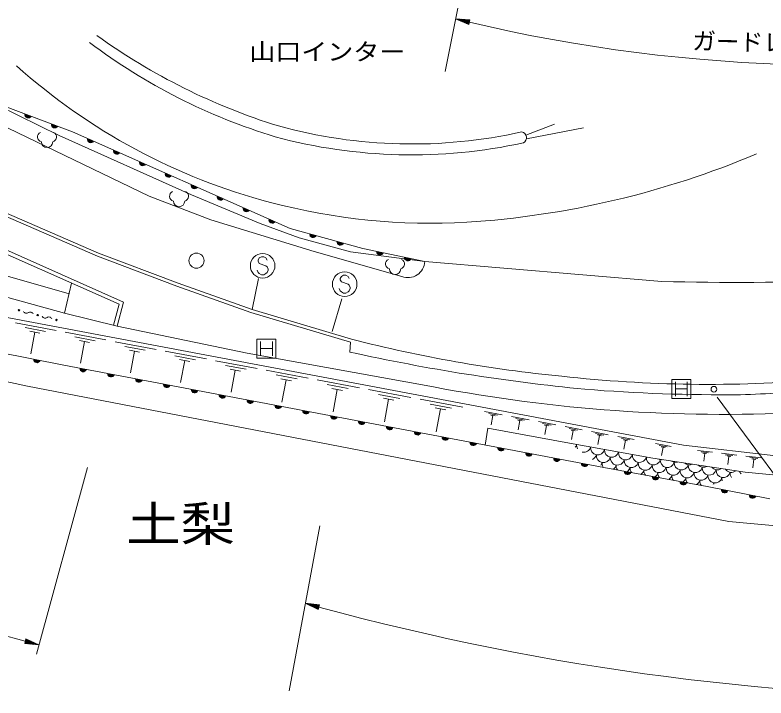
# Model space of a CAD drawing. Units: millimetres, scale not verified. Extents: x -463853 to 680000, y 20000 to 876118.
# Drawn here: x -149738 to -70304, y 759346 to 831614 of the extents above; entities that cross this region are included whole.
import ezdxf
from ezdxf.enums import TextEntityAlignment as Align

# ---------------------------------------------------------------- set-up
doc = ezdxf.new("R2010")
doc.units = ezdxf.units.MM
doc.header["$LTSCALE"] = 1000
for name, color, linetype, lineweight in [('M-BGD', 7, 'Continuous', 13), ('M-BMK-SRVR', 3, 'Continuous', 13), ('M-STR-HTXT', 7, 'Continuous', 13), ('M-STR-STRC', 7, 'Continuous', 13), ('M-STR-STRD', 7, 'Continuous', 13)]:
    doc.layers.add(name, color=color, linetype=linetype, lineweight=lineweight)
doc.layers.add('M-BMK-HTXT', color=7, linetype='Continuous')
doc.styles.add('ＭＳ ゴシック', font='')
doc.styles.get('ＭＳ ゴシック').set_extended_font_data('MS Gothic')

msp = doc.modelspace()

# ---------------------------------------------------------------- linework, layer by layer
at = {"layer": 'M-BGD'}
for p, q in [((-153070, 822794), (-145071, 818866)), ((-153070, 822794), (-143647, 819247)), ((-95693, 818889), (-92658, 820059)), ((-143647, 819247), (-120635, 809041)), ((-89614, 819667), (-95652, 818497)), ((-145071, 818866), (-131081, 812571)), ((-178810, 811947), (-144027, 802125)), ((-131081, 812571), (-123799, 809558)), ((-123799, 809558), (-119674, 808051)), ((-120635, 809041), (-112933, 806891)), ((-173157, 808047), (-144513, 800053)), ((-119674, 808051), (-114258, 806545)), ((-151423, 807075), (-138252, 801243)), ((-151574, 806705), (-138725, 801015)), ((-114258, 806545), (-106402, 805540)), ((-112933, 806891), (-106402, 805540)), ((-143763, 803246), (-144513, 800053)), ((-163847, 802111), (-79030, 786107)), ((-138725, 801015), (-139310, 798784)), ((-138252, 801243), (-138923, 798682)), ((-144513, 800053), (-138923, 798682)), ((-149674, 799030), (-145398, 798223)), ((-148658, 798543), (-146521, 798139)), ((-138923, 798682), (-125168, 795846)), ((-162046, 798059), (-144562, 794548)), ((-148178, 798157), (-147109, 797955)), ((-147643, 798056), (-148074, 795776)), ((-144430, 798040), (-140125, 797228)), ((-143408, 797550), (-141255, 797144)), ((-142924, 797162), (-141848, 796958)), ((-142386, 797060), (-142819, 794764)), ((-139157, 797045), (-134822, 796227)), ((-138128, 796552), (-135961, 796143)), ((-137641, 796161), (-136557, 795956)), ((-137099, 796058), (-137535, 793746)), ((-133855, 796045), (-129490, 795221)), ((-164195, 795680), (-148421, 792349)), ((-132818, 795548), (-130636, 795136)), ((-132328, 795154), (-131237, 794948)), ((-125168, 795846), (-105474, 792264)), ((-144562, 794548), (-87460, 783737)), ((-131782, 795051), (-132221, 792723)), ((-128522, 795039), (-124128, 794209)), ((-127479, 794538), (-125282, 794124)), ((-126985, 794142), (-125886, 793934)), ((-126436, 794038), (-126878, 791694)), ((-123160, 794027), (-118735, 793192)), ((-122110, 793523), (-119897, 793106)), ((-121612, 793124), (-120506, 792915)), ((-121059, 793019), (-121504, 790660)), ((-117768, 793009), (-113313, 792169)), ((-148421, 792349), (-74229, 778020)), ((-116710, 792502), (-114482, 792082)), ((-116209, 792100), (-115095, 791890)), ((-115652, 791995), (-116101, 789619)), ((-112345, 791986), (-107859, 791140)), ((-111280, 791476), (-109037, 791052)), ((-110776, 791071), (-109654, 790859)), ((-110215, 790965), (-110667, 788573)), ((-106892, 790957), (-102376, 790105)), ((-105820, 790443), (-103561, 790017)), ((-105312, 790036), (-104183, 789823)), ((-104747, 789929), (-105202, 787520)), ((-100068, 789670), (-98201, 789318)), ((-99625, 789457), (-98691, 789281)), ((-99415, 789289), (-98948, 789201)), ((-99182, 789245), (-99369, 788249)), ((-97207, 789130), (-95363, 788782)), ((-96769, 788920), (-95847, 788746)), ((-96562, 788754), (-96101, 788667)), ((-96331, 788710), (-96517, 787727)), ((-94369, 788594), (-92547, 788251)), ((-93936, 788387), (-93026, 788215)), ((-93731, 788223), (-93276, 788137)), ((-93504, 788180), (-93687, 787209)), ((-91553, 788063), (-89755, 787724)), ((-99720, 787906), (-100002, 786112)), ((-91071, 786314), (-99720, 787906)), ((-91126, 787859), (-90227, 787689)), ((-90924, 787696), (-90475, 787611)), ((-90699, 787654), (-90880, 786695)), ((-88761, 787536), (-86985, 787201)), ((-88339, 787334), (-87451, 787167)), ((-88140, 787174), (-87696, 787090)), ((-87918, 787132), (-88096, 786185)), ((-85991, 787014), (-84238, 786683)), ((-85575, 786814), (-84698, 786649)), ((-85378, 786656), (-84939, 786573)), ((-85159, 786615), (-85335, 785679)), ((-82259, 784710), (-91071, 786314)), ((-81979, 786257), (-80319, 785943)), ((-81585, 786068), (-80755, 785911)), ((-81398, 785918), (-80983, 785840)), ((-81191, 785879), (-81358, 784993)), ((-79030, 786107), (-69274, 784983)), ((-77536, 785533), (-75972, 785352)), ((-77157, 785383), (-76375, 785293)), ((-76973, 785256), (-76582, 785211)), ((-76778, 785234), (-76874, 784399)), ((-75011, 785241), (-73381, 785054)), ((-74616, 785086), (-73801, 784992)), ((-74425, 784954), (-74017, 784907)), ((-74221, 784930), (-74321, 784061)), ((-72421, 784943), (-70725, 784747)), ((-72517, 783233), (-82259, 784710)), ((-72010, 784781), (-71162, 784683)), ((-71811, 784643), (-71387, 784594)), ((-71599, 784619), (-71703, 783714)), ((-87460, 783737), (-76532, 781714)), ((-67960, 782815), (-72517, 783233)), ((-76532, 781714), (-69882, 780412)), ((-74229, 778020), (-66182, 777285))]:
    msp.add_line(p, q, dxfattribs=at)
for centre in [(-149318, 800380), (-147340, 799861), (-145362, 799343)]:
    msp.add_circle(centre, 75, dxfattribs=at)
for centre, radius, start, end in [((-102161, 883477), 66588, 234.23567, 252.78593), ((-103614, 879741), 63783, 233.15199, 253.05314), ((-106106, 874791), 65166, 228.14793, 255.24147), ((-148339, 821071), 354, 168.1722, 330.57738), ((-148339, 821071), 283, 170.39624, 328.35334), ((-148339, 821071), 212, 174.14257, 324.60702), ((-148339, 821071), 142, 181.8543, 316.89529), ((-148339, 821071), 100, 192.17196, 306.57762), ((-148339, 821071), 100, 192.17196, 306.57762), ((-145531, 820014), 354, 168.1722, 330.57738), ((-145531, 820014), 283, 170.39624, 328.35334), ((-145531, 820014), 212, 174.14257, 324.60702), ((-145531, 820014), 142, 181.8543, 316.89529), ((-145531, 820014), 100, 192.17196, 306.57762), ((-145531, 820014), 100, 192.17196, 306.57762), ((-107737, 871252), 53287, 254.62267, 282.56265), ((-146818, 818714), 536, 116.08703, 255.33416), ((-145890, 818714), 536, 284.66584, 63.91297), ((-96255, 818632), 618, 298.20061, 79.8978), ((-146354, 818196), 600, 180, 360), ((-141718, 818451), 354, 164.87942, 327.2846), ((-141718, 818451), 283, 167.10346, 325.06056), ((-141718, 818451), 212, 170.84979, 321.31424), ((-141718, 818451), 142, 178.56152, 313.60251), ((-141718, 818451), 100, 188.87918, 303.28484), ((-141718, 818451), 100, 188.87918, 303.28484), ((-107772, 872269), 55454, 254.91277, 282.29583), ((-138975, 817235), 354, 164.87942, 327.2846), ((-138975, 817235), 283, 167.10346, 325.06056), ((-138975, 817235), 212, 170.84979, 321.31424), ((-138975, 817235), 142, 178.56152, 313.60251), ((-138975, 817235), 100, 188.87918, 303.28484), ((-138975, 817235), 100, 188.87918, 303.28484), ((-107997, 903756), 94266, 273.6841, 292.90498), ((-136233, 816018), 354, 164.87942, 327.2846), ((-136233, 816018), 283, 167.10346, 325.06056), ((-136233, 816018), 212, 170.84979, 321.31424), ((-136233, 816018), 142, 178.56152, 313.60251), ((-136233, 816018), 100, 188.87918, 303.28484), ((-136233, 816018), 100, 188.87918, 303.28484), ((-133490, 814802), 354, 164.87942, 327.2846), ((-133490, 814802), 283, 167.10346, 325.06056), ((-133490, 814802), 212, 170.84979, 321.31424), ((-133490, 814802), 142, 178.56152, 313.60251), ((-133490, 814802), 100, 188.87918, 303.28484), ((-133490, 814802), 100, 188.87918, 303.28484), ((-130748, 813586), 354, 164.87942, 327.2846), ((-130748, 813586), 283, 167.10346, 325.06056), ((-130748, 813586), 212, 170.84979, 321.31424), ((-130748, 813586), 142, 178.56152, 313.60251), ((-130748, 813586), 100, 188.87918, 303.28484), ((-130748, 813586), 100, 188.87918, 303.28484), ((-132853, 812452), 536, 116.08703, 255.33416), ((-131925, 812452), 536, 284.66584, 63.91297), ((-132389, 811933), 600, 180, 360), ((-128006, 812369), 354, 164.87942, 327.2846), ((-128006, 812369), 283, 167.10346, 325.06056), ((-128006, 812369), 212, 170.84979, 321.31424), ((-128006, 812369), 142, 178.56152, 313.60251), ((-128006, 812369), 100, 188.87918, 303.28484), ((-128006, 812369), 100, 188.87918, 303.28484), ((-125263, 811153), 354, 164.87942, 327.2846), ((-125263, 811153), 283, 167.10346, 325.06056), ((-125263, 811153), 212, 170.84979, 321.31424), ((-125263, 811153), 142, 178.56152, 313.60251), ((-125263, 811153), 100, 188.87918, 303.28484), ((-125263, 811153), 100, 188.87918, 303.28484), ((-105670, 876807), 67227, 255.31999, 273.18072), ((-122521, 809937), 354, 164.87942, 327.2846), ((-122521, 809937), 283, 167.10346, 325.06056), ((-122521, 809937), 212, 170.84979, 321.31424), ((-122521, 809937), 142, 178.56152, 313.60251), ((-122521, 809937), 100, 188.87918, 303.28484), ((-122521, 809937), 100, 188.87918, 303.28484), ((-118214, 808422), 354, 173.19945, 335.60463), ((-118214, 808422), 283, 175.42349, 333.38059), ((-118214, 808422), 212, 179.16981, 329.63426), ((-118214, 808422), 142, 186.88154, 321.92253), ((-118214, 808422), 100, 197.19921, 311.60487), ((-118214, 808422), 100, 197.19921, 311.60487), ((-115325, 807615), 354, 173.19945, 335.60463), ((-115325, 807615), 283, 175.42349, 333.38059), ((-115325, 807615), 212, 179.16981, 329.63426), ((-115325, 807615), 142, 186.88154, 321.92253), ((-115325, 807615), 100, 197.19921, 311.60487), ((-115325, 807615), 100, 197.19921, 311.60487), ((-111125, 806572), 354, 177.11051, 339.51568), ((-111125, 806572), 283, 179.33455, 337.29165), ((-111125, 806572), 212, 183.08087, 333.54532), ((-111125, 806572), 142, 190.7926, 325.83359), ((-111125, 806572), 100, 201.11026, 315.51593), ((-111125, 806572), 100, 201.11026, 315.51593), ((-110008, 805277), 536, 116.08703, 255.33416), ((-109079, 805277), 536, 284.66584, 63.91297), ((-108188, 805965), 354, 177.11051, 339.51568), ((-108188, 805965), 283, 179.33455, 337.29165), ((-108188, 805965), 212, 183.08087, 333.54532), ((-108188, 805965), 142, 190.7926, 325.83359), ((-108188, 805965), 100, 201.11026, 315.51593), ((-108188, 805965), 100, 201.11026, 315.51593), ((-109543, 804759), 600, 180, 360), ((-148529, 800390), 336, 204.18072, 306.45535), ((-148130, 799851), 336, 24.18072, 126.45535), ((-146550, 799872), 336, 204.18072, 306.45535), ((-146152, 799332), 336, 24.18072, 126.45535), ((-147410, 795175), 354, 177.44353, 339.84871), ((-147410, 795175), 283, 179.66757, 337.62467), ((-147410, 795175), 212, 183.41389, 333.87834), ((-147410, 795175), 142, 191.12562, 326.16661), ((-147410, 795175), 100, 201.44329, 315.84895), ((-147410, 795175), 100, 201.44329, 315.84895), ((-142529, 794219), 354, 178.07637, 340.48155), ((-142529, 794219), 283, 180.30041, 338.25751), ((-142529, 794219), 212, 184.04674, 334.51119), ((-142529, 794219), 142, 191.75847, 326.79946), ((-142529, 794219), 100, 202.07613, 316.4818), ((-142529, 794219), 100, 202.07613, 316.4818), ((-139582, 793660), 354, 178.07637, 340.48155), ((-139582, 793660), 283, 180.30041, 338.25751), ((-139582, 793660), 212, 184.04674, 334.51119), ((-139582, 793660), 142, 191.75847, 326.79946), ((-139582, 793660), 100, 202.07613, 316.4818), ((-139582, 793660), 100, 202.07613, 316.4818), ((-136634, 793102), 354, 178.07637, 340.48155), ((-136634, 793102), 283, 180.30041, 338.25751), ((-136634, 793102), 212, 184.04674, 334.51119), ((-136634, 793102), 142, 191.75847, 326.79946), ((-136634, 793102), 100, 202.07613, 316.4818), ((-136634, 793102), 100, 202.07613, 316.4818), ((-133686, 792544), 354, 178.07637, 340.48155), ((-133686, 792544), 283, 180.30041, 338.25751), ((-133686, 792544), 212, 184.04674, 334.51119), ((-133686, 792544), 142, 191.75847, 326.79946), ((-133686, 792544), 100, 202.07613, 316.4818), ((-133686, 792544), 100, 202.07613, 316.4818), ((-130739, 791986), 354, 178.07637, 340.48155), ((-130739, 791986), 283, 180.30041, 338.25751), ((-130739, 791986), 212, 184.04674, 334.51119), ((-74796, 952680), 163323, 259.17342, 272.82168), ((-130739, 791986), 142, 191.75847, 326.79946), ((-130739, 791986), 100, 202.07613, 316.4818), ((-130739, 791986), 100, 202.07613, 316.4818), ((-127791, 791428), 354, 178.07637, 340.48155), ((-127791, 791428), 283, 180.30041, 338.25751), ((-127791, 791428), 212, 184.04674, 334.51119), ((-127791, 791428), 142, 191.75847, 326.79946), ((-127791, 791428), 100, 202.07613, 316.4818), ((-127791, 791428), 100, 202.07613, 316.4818), ((-124843, 790870), 354, 178.07637, 340.48155), ((-124843, 790870), 283, 180.30041, 338.25751), ((-124843, 790870), 212, 184.04674, 334.51119), ((-124843, 790870), 142, 191.75847, 326.79946), ((-124843, 790870), 100, 202.07613, 316.4818), ((-124843, 790870), 100, 202.07613, 316.4818), ((-121896, 790312), 354, 178.07637, 340.48155), ((-121896, 790312), 283, 180.30041, 338.25751), ((-121896, 790312), 212, 184.04674, 334.51119), ((-121896, 790312), 142, 191.75847, 326.79946), ((-121896, 790312), 100, 202.07613, 316.4818), ((-121896, 790312), 100, 202.07613, 316.4818), ((-118948, 789754), 354, 178.07637, 340.48155), ((-118948, 789754), 283, 180.30041, 338.25751), ((-118948, 789754), 212, 184.04674, 334.51119), ((-118948, 789754), 142, 191.75847, 326.79946), ((-118948, 789754), 100, 202.07613, 316.4818), ((-118948, 789754), 100, 202.07613, 316.4818), ((-116000, 789196), 354, 178.07637, 340.48155), ((-116000, 789196), 283, 180.30041, 338.25751), ((-116000, 789196), 212, 184.04674, 334.51119), ((-116000, 789196), 142, 191.75847, 326.79946), ((-116000, 789196), 100, 202.07613, 316.4818), ((-116000, 789196), 100, 202.07613, 316.4818), ((-113053, 788638), 354, 178.07637, 340.48155), ((-113053, 788638), 283, 180.30041, 338.25751), ((-113053, 788638), 212, 184.04674, 334.51119), ((-113053, 788638), 142, 191.75847, 326.79946), ((-113053, 788638), 100, 202.07613, 316.4818), ((-113053, 788638), 100, 202.07613, 316.4818), ((-110105, 788080), 354, 178.07637, 340.48155), ((-110105, 788080), 283, 180.30041, 338.25751), ((-110105, 788080), 212, 184.04674, 334.51119), ((-110105, 788080), 142, 191.75847, 326.79946), ((-110105, 788080), 100, 202.07613, 316.4818), ((-110105, 788080), 100, 202.07613, 316.4818), ((-107158, 787522), 354, 178.07637, 340.48155), ((-107158, 787522), 283, 180.30041, 338.25751), ((-107158, 787522), 212, 184.04674, 334.51119), ((-107158, 787522), 142, 191.75847, 326.79946), ((-107158, 787522), 100, 202.07613, 316.4818), ((-107158, 787522), 100, 202.07613, 316.4818), ((-104210, 786963), 354, 178.07637, 340.48155), ((-104210, 786963), 283, 180.30041, 338.25751), ((-104210, 786963), 212, 184.04674, 334.51119), ((-104210, 786963), 142, 191.75847, 326.79946), ((-104210, 786963), 100, 202.07613, 316.4818), ((-104210, 786963), 100, 202.07613, 316.4818), ((-101262, 786405), 354, 178.07637, 340.48155), ((-101262, 786405), 283, 180.30041, 338.25751), ((-101262, 786405), 212, 184.04674, 334.51119), ((-101262, 786405), 142, 191.75847, 326.79946), ((-101262, 786405), 100, 202.07613, 316.4818), ((-101262, 786405), 100, 202.07613, 316.4818), ((-98315, 785847), 354, 178.07637, 340.48155), ((-98315, 785847), 283, 180.30041, 338.25751), ((-98315, 785847), 212, 184.04674, 334.51119), ((-98315, 785847), 142, 191.75847, 326.79946), ((-98315, 785847), 100, 202.07613, 316.4818), ((-98315, 785847), 100, 202.07613, 316.4818), ((-91062, 786365), 752, 320.9177, 345.73198), ((-89586, 786096), 752, 173.63172, 210.21426), ((-89586, 786096), 752, 258.76856, 345.73198), ((-88110, 785827), 752, 173.63172, 345.73198), ((-86635, 785559), 752, 173.63172, 345.73198), ((-95367, 785289), 354, 178.07637, 340.48155), ((-95367, 785289), 283, 180.30041, 338.25751), ((-95367, 785289), 212, 184.04674, 334.51119), ((-95367, 785289), 142, 191.75847, 326.79946), ((-95367, 785289), 100, 202.07613, 316.4818), ((-95367, 785289), 100, 202.07613, 316.4818), ((-90449, 785542), 752, 345.32258, 345.73198), ((-88974, 785273), 752, 173.63172, 174.07015), ((-88974, 785273), 752, 294.91267, 345.73198), ((-87498, 785004), 752, 173.63172, 345.73198), ((-86022, 784736), 752, 173.63172, 345.73198), ((-85159, 785290), 752, 173.63172, 345.73198), ((-83683, 785021), 752, 173.63172, 345.73198), ((-82207, 784753), 752, 173.63172, 345.73198), ((-92419, 784731), 354, 178.07637, 340.48155), ((-92419, 784731), 283, 180.30041, 338.25751), ((-92419, 784731), 212, 184.04674, 334.51119), ((-92419, 784731), 142, 191.75847, 326.79946), ((-92419, 784731), 100, 202.07613, 316.4818), ((-92419, 784731), 100, 202.07613, 316.4818), ((-89472, 784173), 354, 178.07637, 340.48155), ((-89472, 784173), 283, 180.30041, 338.25751), ((-89472, 784173), 212, 184.04674, 334.51119), ((-89472, 784173), 142, 191.75847, 326.79946), ((-89472, 784173), 100, 202.07613, 316.4818), ((-89472, 784173), 100, 202.07613, 316.4818), ((-88361, 784450), 752, 320.15162, 345.73198), ((-86885, 784181), 752, 173.63172, 212.14557), ((-84546, 784467), 752, 173.63172, 345.73198), ((-83071, 784198), 752, 173.63172, 345.73198), ((-81344, 785307), 752, 246.90414, 275.86051), ((-80732, 784484), 752, 173.63172, 345.73198), ((-79868, 785038), 752, 236.75463, 286.01002), ((-79256, 784215), 752, 173.63172, 345.73198), ((-78393, 784770), 752, 229.57515, 293.1895), ((-77780, 783947), 752, 173.63172, 345.73198), ((-86885, 784181), 752, 303.42922, 345.73198), ((-85410, 783913), 752, 173.63172, 216.08476), ((-84936, 783325), 354, 178.3103, 340.71548), ((-84936, 783325), 283, 180.53434, 338.49144), ((-84936, 783325), 212, 184.28066, 334.74511), ((-84936, 783325), 142, 191.99239, 327.03338), ((-84936, 783325), 100, 202.31006, 316.71572), ((-84936, 783325), 100, 202.31006, 316.71572), ((-85410, 783913), 752, 302.94102, 345.73198), ((-83934, 783644), 752, 173.63172, 216.5774), ((-83934, 783644), 752, 302.44837, 345.73198), ((-82458, 783375), 752, 173.63172, 217.07464), ((-81595, 783930), 752, 173.63172, 345.73198), ((-80119, 783661), 752, 173.63172, 345.73198), ((-78643, 783392), 752, 173.63172, 345.73198), ((-76917, 784501), 752, 223.62568, 299.13897), ((-76304, 783678), 752, 173.63172, 345.73198), ((-75441, 784232), 752, 218.38709, 304.37756), ((-74829, 783409), 752, 173.63172, 345.73198), ((-73965, 783964), 752, 213.61959, 309.14506), ((-73353, 783141), 752, 173.63172, 216.8777), ((-72490, 783695), 752, 209.18864, 234.88366), ((-81986, 782779), 354, 178.3103, 340.71548), ((-81986, 782779), 283, 180.53434, 338.49144), ((-81986, 782779), 212, 184.28066, 334.74511), ((-81986, 782779), 142, 191.99239, 327.03338), ((-81986, 782779), 100, 202.31006, 316.71572), ((-81986, 782779), 100, 202.31006, 316.71572), ((-82458, 783375), 752, 301.95114, 345.73198), ((-80982, 783107), 752, 173.63172, 217.57664), ((-80982, 783107), 752, 301.44913, 345.73198), ((-79507, 782838), 752, 173.63172, 218.08359), ((-79507, 782838), 752, 300.94219, 345.73198), ((-78031, 782569), 752, 173.63172, 218.59567), ((-77168, 783124), 752, 173.63172, 345.73198), ((-75692, 782855), 752, 173.63172, 345.73198), ((-74216, 782586), 752, 173.63172, 200.43331), ((-79036, 782233), 354, 178.3103, 340.71548), ((-79036, 782233), 283, 180.53434, 338.49144), ((-79036, 782233), 212, 184.28066, 334.74511), ((-79036, 782233), 142, 191.99239, 327.03338), ((-79036, 782233), 100, 202.31006, 316.71572), ((-79036, 782233), 100, 202.31006, 316.71572), ((-78031, 782569), 752, 300.43011, 345.73198), ((-76555, 782301), 752, 173.63172, 219.11309), ((-76555, 782301), 752, 332.94782, 345.73198), ((-75079, 782032), 752, 173.63172, 183.96395), ((-74669, 781405), 354, 177.71882, 340.124), ((-74669, 781405), 283, 179.94286, 337.89996), ((-74669, 781405), 212, 183.68918, 334.15363), ((-74669, 781405), 142, 191.40091, 326.4419), ((-74669, 781405), 100, 201.71858, 316.12424), ((-74669, 781405), 100, 201.71858, 316.12424), ((-71725, 780828), 354, 177.71882, 340.124), ((-71725, 780828), 283, 179.94286, 337.89996), ((-71725, 780828), 212, 183.68918, 334.15363), ((-71725, 780828), 142, 191.40091, 326.4419), ((-71725, 780828), 100, 201.71858, 316.12424), ((-71725, 780828), 100, 201.71858, 316.12424)]:
    msp.add_arc(centre, radius, start, end, dxfattribs=at)
at = {"layer": 'M-BMK-SRVR'}
msp.add_circle((-130546, 805624), 800, dxfattribs=at)
at = {"layer": 'M-STR-HTXT'}
for p, q in [((-104247, 825633), (-102156, 836091)), ((-103132, 831209), (-101736, 830607)), ((-103132, 831209), (-101616, 831092)), ((-103132, 831209), (-101676, 830850)), ((-101688, 830801), (-102853, 831089)), ((-101664, 830898), (-102829, 831186)), ((-102573, 830968), (-101700, 830753)), ((-102525, 831162), (-101652, 830947)), ((-101640, 830995), (-102222, 831139)), ((-101919, 831116), (-101628, 831044)), ((-101736, 830607), (-101616, 831092)), ((-101712, 830704), (-102294, 830848)), ((-102015, 830727), (-101724, 830655)), ((-225385, 786283), (-148650, 765355)), ((-142084, 783729), (-147466, 763996)), ((-117512, 777571), (-120754, 760113)), ((-119035, 769369), (-117657, 768725)), ((-119035, 769369), (-117523, 769206)), ((-119035, 769369), (-117590, 768965)), ((-117604, 768917), (-118759, 769240)), ((-117577, 769014), (-118733, 769336)), ((-118484, 769111), (-117617, 768869)), ((-118430, 769304), (-117563, 769062)), ((-117630, 768821), (-118208, 768982)), ((-117550, 769110), (-118128, 769271)), ((-117825, 769239), (-117536, 769158)), ((-117657, 768725), (-117523, 769206)), ((-117933, 768853), (-117644, 768773)), ((-148584, 765596), (-148715, 765114)), ((-147202, 764961), (-148715, 765114)), ((-148413, 765083), (-148702, 765162)), ((-148689, 765210), (-148110, 765053)), ((-147808, 765022), (-148676, 765259)), ((-148663, 765307), (-147505, 764991)), ((-147202, 764961), (-148650, 765355)), ((-148636, 765403), (-147479, 765088)), ((-147755, 765215), (-148623, 765452)), ((-148610, 765500), (-148031, 765342)), ((-148308, 765469), (-148597, 765548)), ((-147202, 764961), (-148584, 765596))]:
    msp.add_line(p, q, dxfattribs=at)
for centre, radius, start, end in [((-62798, 994524), 168222, 256.63814, 281.08789), ((-45828, 1031719), 272373, 254.72412, 286.20255)]:
    msp.add_arc(centre, radius, start, end, dxfattribs=at)
at = {"layer": 'M-STR-STRC'}
for p, q in [((-123901, 805906), (-124019, 805669)), ((-124019, 805669), (-124019, 805551)), ((-124019, 805551), (-123901, 805315)), ((-123664, 806024), (-123901, 805906)), ((-123428, 806024), (-123664, 806024)), ((-123192, 805906), (-123428, 806024)), ((-123073, 805669), (-123192, 805906)), ((-123901, 805315), (-123192, 805078)), ((-123192, 805078), (-123073, 804960)), ((-123073, 804960), (-122955, 804724)), ((-122955, 804724), (-122955, 804606)), ((-124019, 804369), (-124137, 804606)), ((-123901, 804251), (-124019, 804369)), ((-123664, 804133), (-123901, 804251)), ((-123428, 804133), (-123664, 804133)), ((-123192, 804251), (-123428, 804133)), ((-123073, 804369), (-123192, 804251)), ((-122955, 804606), (-123073, 804369)), ((-115221, 803960), (-115340, 803724)), ((-114985, 804078), (-115221, 803960)), ((-114749, 804078), (-114985, 804078)), ((-114512, 803960), (-114749, 804078)), ((-114394, 803724), (-114512, 803960)), ((-123979, 803748), (-124670, 800464)), ((-115340, 803724), (-115340, 803606)), ((-115340, 803606), (-115221, 803369)), ((-115221, 803369), (-114512, 803133)), ((-114512, 803133), (-114394, 803015)), ((-115340, 802424), (-115458, 802660)), ((-115221, 802306), (-115340, 802424)), ((-114985, 802188), (-115221, 802306)), ((-114512, 802306), (-114749, 802188)), ((-114394, 802424), (-114512, 802306)), ((-114394, 803015), (-114276, 802778)), ((-114276, 802660), (-114394, 802424)), ((-114276, 802778), (-114276, 802660)), ((-116197, 798128), (-115166, 801587)), ((-114749, 802188), (-114985, 802188)), ((-124144, 795312), (-124144, 797312)), ((-124144, 797312), (-122144, 797312)), ((-123769, 797062), (-123769, 795562)), ((-122519, 797062), (-122519, 795562)), ((-122144, 797312), (-122144, 795312)), ((-123769, 796312), (-122519, 796312)), ((-122144, 795312), (-124144, 795312)), ((-80257, 791043), (-80257, 793043)), ((-80257, 793043), (-78257, 793043)), ((-79882, 792793), (-79882, 791293)), ((-78632, 792793), (-78632, 791293)), ((-78257, 793043), (-78257, 791043)), ((-79882, 792043), (-78632, 792043)), ((-63257, 774598), (-75478, 791179)), ((-78257, 791043), (-80257, 791043))]:
    msp.add_line(p, q, dxfattribs=at)
for centre, radius in [((-123546, 805078), 1300), ((-114867, 803133), 1300), ((-75814, 792011), 305)]:
    msp.add_circle(centre, radius, dxfattribs=at)
at = {"layer": 'M-STR-STRD'}
for p, q in [((-168322, 828166), (-135531, 812445)), ((-135531, 812445), (-129035, 809934)), ((-151003, 810428), (-141027, 806102)), ((-150874, 810754), (-140895, 806427)), ((-129035, 809934), (-118084, 806592)), ((-140895, 806427), (-132489, 803249)), ((-118084, 806592), (-108827, 803956)), ((-141027, 806102), (-132610, 802920)), ((-106402, 805540), (-81303, 803428)), ((-132489, 803249), (-124670, 800464)), ((-132610, 802920), (-124779, 800132)), ((-124779, 800132), (-114235, 796980)), ((-124670, 800464), (-114134, 797315)), ((-114235, 796980), (-114338, 795951))]:
    msp.add_line(p, q, dxfattribs=at)
for centre, radius, start, end in [((-108166, 805592), 1764, 248.00686, 358.30773), ((-73943, 1043544), 240229, 268.24425, 277.51595), ((-77871, 937743), 145034, 255.52035, 264.44949), ((-69267, 1000171), 209134, 257.55439, 264.45466), ((-76422, 932536), 140006, 263.65337, 274.87315), ((-74671, 978492), 187064, 265.4607, 270.51477), ((-79886, 998752), 207431, 271.905, 274.23038)]:
    msp.add_arc(centre, radius, start, end, dxfattribs=at)

# ---------------------------------------------------------------- texts
at = {"layer": 'M-BGD', "style": 'ＭＳ ゴシック', "width": 1.1}
msp.add_text('山口インター', height=1833, dxfattribs=at).set_placement((-116709, 826261), align=Align.BOTTOM_CENTER)
at = {"layer": 'M-BMK-HTXT', "style": 'ＭＳ ゴシック', "width": 1.15}
msp.add_text('土梨', height=3666, dxfattribs=at).set_placement((-132213, 774830), align=Align.BOTTOM_CENTER)
at = {"layer": 'M-STR-HTXT', "style": 'ＭＳ ゴシック'}
msp.add_text('ガードレール L=80.8', height=1833, rotation=358.814, dxfattribs=at).set_placement((-66264, 827173), align=Align.BOTTOM_CENTER)

doc.saveas('drawing.dxf')
